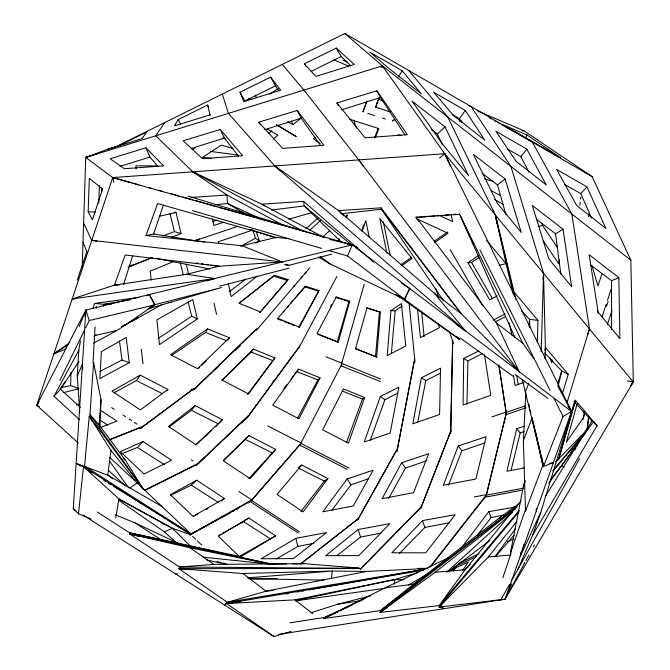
<?xml version="1.0" encoding="UTF-8"?>
<svg xmlns="http://www.w3.org/2000/svg" width="670" height="670" viewBox="0 0 670 670"><rect width="100%" height="100%" fill="white"/><g stroke="black" fill="none" stroke-linecap="round" stroke-linejoin="round"><path stroke-width="1" d="M479.033 350.82L463.715 358.484L463.087 404.982L490.767 395.325L484.485 354.665M450.659 433.364L452.635 340.46M450.726 432.544L452.702 340.72M466.973 404.245L467.903 360.929L463.715 358.484M63.223 392.721L79.094 388.625L70.61 385.61L70.978 372.361M537.323 342.261L537.976 320.394L514.125 292.17L495.365 214.995L447.753 116.999L408.683 70.459M536.595 508.773L536.352 510.85L536.41 508.756M541.167 351.809L543.538 273.335L510.883 166.378L471.161 106.622L468.255 105.492M545.028 358.902L545.38 347.437L543.538 273.335L543.069 279.591M82.217 266.828L85.727 157.433L107.627 149.284L118.841 145.792L147.023 131.856L141.981 138.665L107.627 149.284M88.164 211.787L89.311 178.354L102.552 189.024L92.376 219.819L88.164 211.787L95.341 212.08M98.758 202.985L99.395 185.565M99.981 426.472L101.028 399.655L93.599 362.629L89.931 414.655L143.187 489.008M525.615 508.069L525.489 511.193L542.859 465.122L535.472 431.614M534.417 359.505L522.851 343.325L459.31 213.831L515.096 337.722M101.597 192.441L101.781 188.379M525.649 509.108L525.489 511.193L523.396 440.517L525.833 392.461M529.166 326.65L529.534 319.339L521.629 311.098M79.738 412.117L77.259 375.82L78.809 350.209L80.442 340.955M95.065 326.885L93.021 362.906M96.195 308.376L96.321 306.316M91.087 518.94L78.482 513.84L73.281 508.815L85.861 310.084L352.211 244.835L571.544 411.464L505.054 599.206L439.135 607.062L519.007 511.721M93.457 364.698L93.599 362.629L93.632 365.753M101.028 399.655L99.101 424.855L99.956 426.757M376.657 357.068L380.376 312.053L366.993 307.79L355.552 348.551L376.657 357.068L355.435 348.702M390.928 310.612L387.227 355.644L405.744 345.971L401.372 303.585L390.928 310.612L395.141 310.872L402.318 305.964M375.502 356.691L379.438 311.977L366.096 307.84M391.372 353.609L395.141 310.872M394.354 584.198L394.839 579.491L417.712 572.691M78.482 513.84L83.499 466.781L76.162 463.38L107.778 475.139L161.872 506.428L191.159 534.091L113.598 486.403M559.308 259.826L558.864 263.963L543.177 240.731M552.055 359.79L551.728 362.797L550.095 357.88M579.868 205.338L580.212 202.256M580.555 199.174L580.781 197.122M331.457 578.168L332.303 571.024L366.632 571.426L427.828 568.462M588.562 216.552L588.922 213.479L590.228 216.301M544.995 350.552L545.38 347.437L568.277 374.321L562.532 393.248M584.307 411.33L583.553 417.494L566.351 442.133L577.322 403.449M587.079 429.319L588.629 416.882M587.171 429.931L588.721 417.485M191.159 534.091L84.554 466.069L89.261 416.145L111.002 450.5L107.778 475.139L112.686 478.958M115.742 518.019L118.908 498.832L83.499 466.781L191.076 534.911L172.45 528.354L118.163 498.932M84.78 316.257L85.861 310.084L89.269 320.536L85.601 328.007M421.355 377.796L412.837 423.817L439.604 414.504L440.525 368.199L421.355 377.796L425.768 380.619L440.307 373.173M396.833 451.731L414.286 360.854M397.059 450.935L414.537 360.1M417.703 422.435L425.768 380.619M525.104 480.893L523.454 485.842L510.381 553.06L511.419 550.112M519.895 564.777L532.667 535.121L597.104 425.618L575.103 399.99L540.673 512.701L520.255 556.293L521.059 552.206M524.459 426.179L516.704 428.741L506.897 471.236L524.183 467.945M558.378 385.258L561.787 371.029L544.702 352.923M485.876 496.679L506.537 411.899M511.101 470.206L520.188 432.879L516.704 428.741M317.982 334.389L338.241 342.169L349.723 301.307L336.29 297.019L335.494 297.363L348.886 301.525L349.723 301.307M364.187 284.281L341.03 365.812L380.418 381.515M583.009 419.387L584.433 414.387M558.545 459.746L575.203 401.673M337.236 342.052L348.886 301.525M558.613 459.185L575.287 401.179M520.255 556.293L523.898 544.325M566.996 402.72L589.458 328.937L571.879 214.09L532.315 142.023L501.462 124.628M103.247 306.274L103.867 304.306L130.608 299.724M123.582 284.423L132.685 255.798M512.282 547.08L510.381 553.06L525.615 509.2M390.501 112.016L375.669 107.208L377.897 100.257M602.062 273.335L597.975 285.964L592.121 266.049M601.995 317.078L606.199 304.239M607.489 300.286L611.04 289.423M606.518 306.416L608.142 301.458M338.141 241.677L339.112 238.738M346.256 217.231L346.909 215.271M338.71 241.368L339.363 239.399M346.541 217.792L347.521 214.844L345.209 216.896M77.276 280.211L86.849 251.468L82.929 242.28M557.49 383.893L561.787 371.029L568.277 374.321M607.389 324.347L612.037 310.537M289.256 238.696L275.839 237.381L157.618 203.546L145.985 235.539L153.648 234.031L163.421 205.129M362.093 229.768L363.735 224.885M362.135 231.368L365.778 220.589L369.371 237.741M502.818 577.808L511.076 553.303M523.454 485.842L525.096 481.018M92.921 308.342L94.629 303.435L138.841 297.405M380.326 396.481L364.262 442.016L390.166 433.021L398.868 387.193L380.326 396.481L384.923 399.705L397.854 393.072M587.381 334.833L589.458 328.937M364.681 397.528L348.408 443.197L322.672 429.822L343.467 388.935L364.681 397.528L362.453 399.035L346.566 442.351M532.667 535.121L540.673 512.701M370.292 440.232L384.923 399.705M363.023 111.756L366.917 101.095L362.998 111.806M458.154 446.011L443.456 485.181L475.926 479.008L486.169 436.714L458.154 446.011L461.873 450.768L448.557 485.072M375.669 107.208L379.312 97.577M374.488 138.079L378.131 128.422M375.502 137.258L378.784 128.581L349.732 119.285M523.396 440.517L532.349 417.393M420.492 508.823L450.893 430.693M420.861 508.237L450.893 431.061M549.576 463.556L553.412 462.66L543.529 466.362L563.06 416.522L571.544 411.464L444.754 153.723L382.377 65.861L344.841 33.5L112.041 148.623M541.561 456.103L543.529 466.362L525.313 392.084L528.722 383.617M79.219 326.458L85.861 310.084L36.724 405.241L78.306 443.021M401.037 282.757L409.705 288.51L404.822 299.431L347.554 255.99L352.211 244.835L112.719 177.583L85.727 157.433L96.522 154.025M511.654 583.905L505.054 599.206L278.594 634.406M517.835 569.559L519.066 566.686M77.259 375.82L82.435 364.271M59.89 380.342L84.219 330.812M525.774 137.543L527.064 135.013L502.734 124.62L560.765 157.768L527.064 135.013M404.797 298.033L409.705 288.51M320.059 377.838L298.87 418.767L272.715 405.166L298.636 369.145L320.059 377.838L317.89 379.915L297.38 418.549M574.91 449.922L575.882 448.079M576.853 446.228L577.825 444.386M336.29 297.019L316.985 333.585L338.241 342.169M318.953 290.495L298.694 327.312L299.557 327.153L318.953 290.495L305.47 286.182L294.741 298.544M298.46 348.643L336.918 276.434M330.637 306.425L331.608 304.616M79.554 419.722L53.994 396.238L78.809 350.209M524.937 562.398L505.054 599.206L633.276 381.984L630.855 260.22L592.18 176.679L524.007 130.801L477.97 111.128M525.933 560.564L528.915 555.036M533.387 546.762L534.384 544.919M401.673 462.719L382.135 498.681L413.558 492.701L428.666 453.707L401.673 462.719L405.509 468.062L388.55 498.572M357.73 519.694L396.741 449.771M357.696 520.054L397.218 449.21M500.833 599.943L509.476 584.441M512.014 579.885L579.617 458.607M171.604 355.485L205.506 332.454L207.583 328.861L229.408 337.747L227.85 340.226M178.254 119.52L174.401 125.91L210.028 114.871L207.6 105.048L178.254 119.52L180.506 123.958M239.224 303.267L274.533 275.286L288.058 279.616L259.893 312.463L288.058 279.616M545.229 496.679L591.953 421.053L573.964 401.38M453.221 571.158L455.449 567.649M499.15 519.007L500.264 517.248L519.543 503.195M398.256 76.891L402.209 70.811L369.79 52.067L389.069 68.575L421.262 93.783L402.209 70.811M53.994 396.238L60.543 389.278L78.993 361.331M462.769 570.346L468.389 561.954L449.545 570.874M164.661 122.602L155.75 135.817L192.809 171.83L226.988 195.004L283.636 225.564M39.069 401.807L36.724 405.241L39.262 406.556M113.975 392.829L136.362 380.602L140.198 375.108L167.919 389.429L166.838 390.886M630.286 386.28L633.276 381.984L444.754 153.723L112.719 177.583L36.724 405.241L38.148 403.734M60.116 388.977L65.484 381.322M221.904 380.451L251.25 352.077L253.344 349.112L274.968 357.906L248.57 393.935L222.004 380.108L253.344 349.112M461.68 122.099L459.494 118.632L465.298 110.458L433.624 92.159L453.598 115.684L484.745 140.097L465.298 110.458M592.473 423.046L548.847 483.196M630.277 386.196L633.276 381.984L627.589 380.97M550.723 479.31L561.778 465.558L583.846 435.123M381.188 67.494L382.377 65.861L630.855 260.22M495.289 556.293L515.599 528.563M247.113 417.753L299.833 345.963M247.029 417.963L299.741 346.222M283.703 388.885L286.743 384.739M291.014 378.944L293.452 375.635M294.674 373.977L298.636 369.145M347.161 478.908L322.84 511.788L353.257 505.992L373.182 470.173L347.161 478.908L351.005 484.779L331.859 510.247M272.715 382.168L273.963 380.493M289.515 359.564L290.763 357.889M327.948 478.573L303.15 511.863L277.037 494.452L301.751 465.014L327.948 478.573L324.339 481.102L301.039 511.386M247.423 394.488L274.968 357.906M461.638 547.516L488.773 511.671L514.468 507.148M429.679 567.314L486.655 494.569M430.911 566.326L486.629 495.113L523.438 488.154M477.182 535.288L491.16 517.55L503.455 515.188M528.982 172.19L520.875 156.638L526.855 149.134L495.901 131.278L516.143 161.344L546.284 184.995L526.855 149.134M169.158 426.958L191.386 410.308L195.138 405.618L222.34 419.696L219.232 423.264M570.966 450.274L572.272 448.64M574.232 446.195L586.619 430.684M517.022 506.595L380.007 612.447L439.126 605.588L444.478 608.628L439.135 607.062L488.313 556.954L516.913 521.369M521.067 500.925L465.173 569.701L439.126 605.588L519.233 510.523M553.236 470.868L586.124 431.606M552.892 470.575L586.552 430.634M282.212 320.746L277.363 318.82L305.47 286.182M256.175 330.611L309.791 267.799M293.46 286.727L294.817 285.144M300.922 278.042L302.279 276.459M304.992 273.301L306.349 271.719M283.377 311.801L284.716 310.243M287.388 307.12L288.728 305.562M290.73 303.225L292.74 300.88M275.672 449.419L250.237 478.715L223.428 460.859L248.98 435.592L275.672 449.419L248.947 478.481M495.507 556.452L514.091 535.221M240.94 423.365L245.974 418.432M439.135 607.062L446.882 598.578M591.551 218.077L580.781 193.588L586.928 186.888L556.669 169.451L576.778 205.606L605.973 228.545L586.928 186.888M121.421 453.875L137.392 447.443L142.978 441.496L171.57 460.273L144.067 474.058L120.391 451.689L142.978 441.496M246.259 418.591L244.718 419.847L245.932 418.549M422.435 520.607L391.9 552.775L425.735 552.817L455.248 514.719L422.435 520.607L424.914 527.441L399.421 553.403M223.747 459.947L248.98 435.592M470.248 564.467L465.173 569.701L435.199 572.247L380.007 612.447L387.712 607.037M555.698 461.923L586.384 430.483M360.368 568.88L421.497 506.57M360.267 569.433L421.405 507.006M229.408 337.747L197.516 368.709L170.515 354.656L207.583 328.861M194.133 389.32L256.267 329.137M194.04 389.53L256.92 328.685M194.803 389.161L197.809 386.297M215.062 369.781L219.559 365.477M235.312 350.402L240.564 345.377M222.34 419.696L195.983 444.738L168.455 426.43L195.138 405.618M196.109 465.441L248.486 415.609M196.712 465.081L248.369 415.961M198.169 368.676L199.668 367.26M201.913 365.133L206.394 360.887M442.192 144.469L437.351 134.025L444.989 126.806L412 101.103L443.423 145.181L468.556 175.699L444.989 126.806M200.188 461.412L204.719 457.183M213.018 449.436L219.056 443.8M226.602 436.756L231.887 431.823M195.632 445.006L211.72 430.291M215.547 426.782L217.08 425.383M446.764 572.13L512.525 512.316M170.415 495.507L191.268 485.122L196.729 480.206L224.458 498.539L221.393 501.009M305.763 228.956L318.057 217.951M309.766 230.178L320.578 220.514M322.823 236.778L329.774 230.614M93.808 336.709L96.12 334.673M244.718 419.847L246.518 418.273M439.562 158.061L444.754 153.723L450.332 165.993M268.687 133.347L271.911 130.709M298.845 467.367L301.751 465.014M273.017 139.142L277.908 135.206L267.414 129.092M358.149 529.493L325.729 555.673L358.785 555.606L389.898 523.655L358.149 529.493L360.527 537.055L337.085 555.514M287.673 121.58L292.865 124.729L301.399 117.861M315.076 137.501L313.485 138.765L320.151 143.681M449.109 557.465L385.25 587.774L323.786 618.485L380.485 610.605L413.574 584.198L500.264 517.248M274.533 275.286L239.031 303.292L260.605 312.019M435.199 572.247L515.238 508.974M300.361 563.972L357.696 519.057M301.031 563.746L358.375 518.722M257.196 276.191L231.175 296.576L228.252 283.435M505.992 214.919L497.508 184.928L505.138 179.007L473.296 154.251L497.316 203.311L521.252 232.457L505.138 179.007M229.148 291.885L245.388 279.298M380.485 610.605L516.578 506.696M448.917 571.46L489.812 540.598M140.122 428.524L194.049 388.332M140.809 428.247L194.769 388.047M167.919 389.429L140.332 409.923L112.058 391.171L140.198 375.108M129.98 488.045L137.107 482.877L161.872 506.428M392.226 121.22L394.722 119.419M393.03 120.667L394.697 119.469M423.457 570.187L226.569 603.553L224.576 604.985L227.281 602.322L266.032 591.183L366.632 571.426M69.722 342.571L53.885 353.819L65.819 349.12M400.735 264.918L411.623 257.255M434.143 241.384L447.459 232.004M401.941 265.596L412.025 258.494L379.781 218.638L386.85 253.042M434.629 242.582L448.004 233.177L416.673 218.763M222.482 533.345L243.512 521.662L248.771 517.977L275.68 535.841L240.095 557.206L218.303 536.26L248.771 517.977M93.607 343.115L117.409 330.302L154.594 304.867L149.251 294.557L146.429 295.788M496.972 296.048L489.661 299.884L467.953 262.699L471.563 262.481L479.259 257.23M197.307 318.903L159.477 344.606L156.897 319.866L192.717 299.582L197.307 318.903L191.687 316.181L188.144 302.061M248.076 503.053L250.555 501.378L301.157 443.063L267.816 425.953M467.953 262.699L478.296 255.739M269.625 94.16L278.125 88.515M158.128 338.509L191.687 316.181M192.784 149.494L195.389 147.76M419.73 580.27L413.574 584.198L385.25 587.774M68.013 345.042L53.885 353.819L56.707 352.445M560.857 274.114L555.539 233.721L563.043 229.266L532.307 205.405L548.831 258.871L571.644 286.735L563.043 229.266M238.93 556.628L275.68 535.841M295.788 538.37L261.158 558.763L293.468 558.579L326.541 532.566L295.788 538.37L297.907 546.402L276.191 559.006M408.466 585.052L428.239 573.545M150.063 307.48L154.594 304.867L89.269 320.536M224.458 498.539L193.01 516.319L170.306 494.653L196.729 480.206M148.773 308.192L155.155 304.599L221.561 287.514L148.062 308.795M255.789 243.109L259.365 241.1L256.426 231.845M190.188 534.442L251.786 499.937M189.953 535.045L251.644 500.465L299.431 531.821M218.822 535.372L220.648 534.358M240.806 246.284L255.446 238.193L259.365 241.1M136.127 318.887L161.905 304.624M122.451 326.231L137.919 317.831M121.295 326.985L137.685 318.099M129.226 362.713L99.905 378.609L101.354 351.658L126.22 337.471L129.226 362.713L122.015 360.058L99.981 371.448M191.411 533.831L230.84 512.575M232.674 511.587L234.508 510.59M236.343 509.602L238.177 508.614M129.201 266.551L131.965 265.094M128.07 267.313L131.764 265.37M193.37 516.31L197.96 513.907M206.226 509.585L208.069 508.622M495.465 321.793L505.607 316.541M492.994 320.227L504.979 314.046M467.903 360.929L482.241 353.601M144.46 490.675L197.281 464.268M144.611 490.13L197.374 463.833M279.08 90.953L275.512 85.819L244.835 100.952L240.044 92.2L270.63 77.142L280.738 90.148L243.754 101.631L240.044 92.2M311.106 71.414L341.206 56.531L350.603 65.76M304.356 63.767L336.265 48.098L354.271 64.429L315.855 76.388L304.356 63.767L305.838 66.33M208.579 115.692L210.422 114.779M151.772 306.24L154.594 304.867M337.956 611.769L323.786 618.485L328.602 616.45M339.849 610.881L352.135 605.06M458.372 563.504L479.1 553.705M453.515 567.406L476.127 556.711M507.215 542.005L513.815 538.881M290.01 622.782L324.69 617.422L365.435 598.285M324.69 617.422L338.132 611.635M118.515 500.13L164.351 531.821L172.45 528.354L190.263 546.058M173.12 261.719L150.231 271.157L151.177 280.169M151.345 306.165L155.155 304.599L149.251 294.557M590.831 265.203L611.534 280.663L618.846 277.69L619.876 338.685L598.117 312.027L589.139 254.684L618.846 277.69M109.537 439.922L141.295 427.267M130.231 266.258L152.358 257.498M194.685 240.731L198.538 239.207M130.055 266.375L152.174 257.632M194.493 240.89L199.3 238.989M109.604 439.52L141.345 426.958M171.327 237.389L181.026 233.579L176.059 212.507L174.116 211.988M99.813 427.82L116.94 421.062L100.466 410.316M162.793 235.966L174.443 231.602L181.026 233.579M523.982 382.361L515.096 385.468L513.438 375.259M526.059 407.762L506.486 414.537L498.882 365.041M491.897 416.941L505.557 412.234M525.163 405.886L506.579 412.284L485.901 497.073L522.759 490.021M351.005 484.779L368.366 478.79M405.509 468.062L426.69 460.767M461.873 450.768L484.98 442.828M520.188 432.879L524.049 431.564M252.598 230.07L218.261 241.786L218.705 243.771M223.822 222.197L213.906 225.522L212.382 218.646M197.893 239.718L238.445 226.133M75.308 298.745L72.193 298.979L114.444 285.152L186.62 274.273L219.015 266.241L282.313 261.962L242.289 245.815L145.985 235.539M212.817 221.485L216.77 220.196M240.505 212.449L242.481 211.804M310.972 612.74L337.571 604.265L370.828 595.806M264.725 129.712L301.157 118.171L320.486 145.315M341.683 109.813L380.434 97.527L405.04 135.005M191.126 148.506L224.366 138.045L238.436 156.127M538.018 226.703L542.466 225.304L557.624 247.841M119.93 166.42L149.887 157.09L158.112 166.529M85.727 157.433L382.377 65.861L383.248 67.561M145.943 147.802L110.156 158.757L124.478 168.714L163.639 165.85L145.943 147.802L149.887 157.09M220.271 129.461L183.17 140.784L202.499 158.698L242.649 155.733L220.271 129.461L224.366 138.045M206.837 280.939L213.713 278.829M258.712 122.174L297.195 110.475L323.845 145.34L282.665 148.397L258.712 122.174L259.608 123.992M336.918 102.92L376.867 90.819L407.327 134.653L365.083 137.819L336.918 102.92L338.333 105.626M235.899 602.305L226.569 603.553L273.963 636.5L290.973 631.458M76.464 405.032L79.462 404.161M288.695 219.207L311.634 212.692M289.021 268.126L219.785 286.132M284.616 264.792L288.753 265.37L331.734 254.181M355.728 247.934L357.721 247.406L354.732 246.501M242.289 245.815L275.839 237.381M499.56 265.186L506.084 263.645L495.365 214.995L497.132 224.232M94.336 335.712L117.409 330.302M459.955 121.68L461.99 121.203L459.93 121.714M159.142 216.301L176.059 212.507M295.537 600.647L394.839 579.491L404.01 579.81M226.569 603.553L294.859 599.859L394.839 579.491M61.732 387.352L70.61 385.61M297.907 546.402L313.853 543.303M360.527 537.055L381.054 533.077M424.914 527.441L449.511 522.692M474.419 496.906L485.641 494.77M286.174 593.997L288.226 593.628M297.463 591.979L299.515 591.61M301.575 591.25L303.627 590.881M308.761 589.969L310.813 589.6M312.865 589.231L424.763 569.274M424.755 569.224L227.281 602.322L178.823 568.671L359.614 568.462M337.571 604.265L361.967 600.513M72.193 298.979L214.702 278.527L186.62 274.273M295.545 600.864L385.853 588.168M237.976 602.029L240.044 601.752M271.384 210.062L304.222 205.933L352.621 245.84M273.293 590.345L266.032 591.183L242.909 573.528L178.823 568.671L189.267 569.173M340.938 213.738L381.465 209.283L461.262 313.795L519.284 371.766L496.42 322.999L416.103 217.097L459.285 214.358M216.067 204.668L227.431 203.471L259.458 218.294M416.103 217.097L416.187 217.708L426.455 216.787M428.507 216.603L434.663 216.041M436.723 215.857L441.857 215.397M444.93 215.12L449.042 214.752M454.176 214.291L456.228 214.107M488.313 556.954L510.85 554.986M247.615 577.841L332.303 571.024L242.909 573.528M272.556 564.4L129.544 533.881L179.518 567.038L213.847 564.391L304.172 563.663L358.81 568.068M190.983 197.457L226.988 195.004L227.431 203.471L245.446 214.082M373.475 261.97L303.627 201.394L261.819 204.174L192.809 171.83L197.281 174.518M343.735 215.732L338.568 210.598L434.118 293.058L461.262 313.795L381.054 207.842L338.568 210.598L274.8 165.934L228.436 113.381L222.298 94.102M119.662 284.909L114.444 285.152L125.173 254.994L219.015 266.241L210.749 265.044M353.576 568.562L358.777 568.411M111.128 304.113L103.867 304.306L94.629 303.435M168.17 302.58L171.286 302.497M240.036 557.038L242.13 556.996L129.62 532.817L97.309 512.031M521.922 130.843L524.007 130.801M203.035 557.197L270.211 564.106L286.676 563.889M292.849 563.813L304.172 563.663M250.044 578.897L277.12 578.553M417.502 568.378L426.798 568.361M157.76 165.917L135.834 165.8L136.169 168.899M179.518 567.038L359.824 568.302M451.421 569.341L454.528 569.374M248.754 578.687L323.911 580.078M175.49 573.78L177.55 573.93M379.438 311.977L380.376 312.053M347.052 244.332L352.211 244.835L329.841 239.466M355.644 247.205L357.721 247.406M83.616 223.11L91.757 240.371L282.313 261.962M211.754 158.514L202.566 157.375L221.226 145.139L233.034 148.447M537.976 320.394L529.534 319.339L529.87 327.663M210.522 151.412L237.934 155.038M91.757 240.371L96.924 241.1M196.293 262.95L198.362 263.251M201.461 263.704L203.521 263.997M205.589 264.298L208.688 264.75M153.648 234.031L204.836 242.222M155.683 258.26L209.576 268.946M138.615 536.335L129.544 533.881L189.937 547.775L270.211 564.106M217.097 561.694L221.184 562.582M223.236 563.026L225.279 563.47M206.829 560.019L227.18 564.425M129.62 532.817L273.712 564.542M484.686 179.074L493.715 181.47M248.595 98.766L251.585 99.596M130.751 182.567L112.719 177.583L113.9 182.374M132.752 183.128L138.757 184.786M148.773 187.558L150.784 188.111M158.798 190.33L162.802 191.436M170.817 193.655L178.831 195.866M182.835 196.98L192.859 199.777M194.861 200.338L204.894 203.152M206.896 203.722L216.921 206.536M218.931 207.097L221.938 207.943M223.947 208.504L306.165 231.585M222.323 138.012L225.304 138.874M192.382 210.606L321.525 248.377M329.531 250.722L347.554 255.99M187.918 196.05L324.766 237.44M273.913 276.283L287.405 280.479M304.766 286.844L318.208 291.023M398.097 134.762L401.096 135.717M378.215 99.26L383.156 100.852M367.872 113.372L374.689 115.567M382.486 118.079L385.401 119.017M250.01 229.45L275.797 237.967M205.506 332.454L226.376 340.678M251.25 352.077L272.849 360.594M296.5 371.498L317.89 379.915M342.228 391.079L362.453 399.035M284.155 321.516L289.005 323.451M290.939 324.221L293.845 325.377M342.211 363.592L380.585 379.011M285.897 264.223L288.753 265.37M325.854 356.725L342.295 363.341L299.833 445.156L347.177 469.31M278.142 318.493L299.557 327.153M115.349 514.878L135.407 523.061L178.597 543.487M334.07 59.89L348.308 65.97M342.965 60.166L347.621 62.159M439.595 215.581L452.753 221.611L451.144 214.685M318.392 257.054L330.101 263.955L404.822 299.431L402.142 297.823M136.362 380.602L162.274 393.608M191.386 410.308L218.613 423.984M245.287 439.428L272.012 452.828M298.125 467.962L324.339 481.102M191.528 389.094L193.379 390.041M349.212 468.171L301.039 443.431L250.404 501.73L298.292 532.943M494.519 199.61L503.706 204.551M323.124 237.063L261.819 204.174L264.432 205.899M192.809 171.83L304.012 231.653M491.227 190.657L500.431 195.632M118.908 498.832L172.45 528.354M489.661 117.979L491.479 119M494.2 120.541L496.018 121.563M497.827 122.585L499.644 123.607M398.449 295.839L404.822 299.431M564.81 184.568L580.781 193.588M507.257 148.916L520.875 156.638M452.275 114.511L459.494 118.632M402.528 297.865L459.704 339.481L456.655 336.625M344.841 33.5L592.18 176.679M276.702 124.838L296.132 136.513M276.618 124.813L296.031 136.479M78.834 465.022L80.618 466.119M103.791 480.373L105.575 481.47M108.255 483.112L110.927 484.753M243.512 521.662L270.546 538.873M73.281 508.815L75.919 510.49M82.938 514.954L273.963 636.5M100.014 420.199L107.82 425.19M137.392 447.443L164.292 464.611M191.268 485.122L218.219 502.307M111.622 407.653L114.243 409.353M122.987 415.031L125.608 416.74M129.101 419.01L131.73 420.71M134.352 422.41L136.973 424.118M135.407 523.061L160.071 539.124M191.235 459.838L192.994 460.977M238.805 491.445L250.923 499.376M189.937 547.775L213.847 564.391M456.069 324.247L465.365 330.804L434.118 293.058M395.819 294.356L459.704 339.481L456.622 336.658M83.499 466.781L91.949 472.836M162.04 523.128L163.731 524.342M460.508 338.216L513.404 376.465M515.155 374.43L547.934 398.449M561.778 465.558L564.199 467.342M536.385 219.358L555.539 233.721M320.319 256.585L330.101 263.955M481.998 173.195L497.508 184.928M431.589 129.62L437.351 134.025M496.42 322.999L522.851 343.325M294.859 599.859L312.722 613.628M460.583 326.734L465.365 330.804L274.8 165.934L280.127 170.934M591.953 421.053L597.104 425.618M164.351 531.821L176.486 542.784M60.543 389.278L80.434 407.394M108.448 470.399L125.474 485.876M123.272 458.456L125.566 460.55L142.685 488.078M109.713 457.392L137.107 482.877L111.002 450.5M192.592 536.352L195.607 539.241M197.114 540.682L201.645 545.011M341.633 242.322L304.222 205.933L303.627 201.394M89.931 414.655L99.101 424.855L125.566 460.55M140.39 485.926L143.112 489.067M282.305 64.429L303.92 90.082L358.76 159.904L519.284 371.766M486.588 240.379L506.084 263.645L513.228 294.097M143.388 489.284L89.261 416.145L92.435 421.514M567.892 406.355L571.544 411.464L557.616 385.778M358.76 159.904L363.609 166.696M109.813 461.479L128.581 487.777M416.187 217.708L418.583 221.125M443.49 300.746L381.465 209.283L381.054 207.842M336.265 48.098L341.206 56.531M450.181 249.617L482.341 305.302M471.563 262.481L492.475 298.736M270.63 77.142L275.512 85.819M376.867 90.819L380.434 97.527M207.6 105.048L208.537 106.806M255.211 95.081L256.652 97.837M297.195 110.475L301.157 118.171M471.663 240.136L473.539 243.863M479.988 249.985L549.995 390.325M554.191 398.75L563.06 416.522M382.377 65.861L383.232 67.729M460.298 215.43L470.725 238.277M488.773 511.671L491.16 517.55M291.4 121.128L292.865 124.729M353.735 120.206L356.423 128.037M252.724 229.919L255.446 238.193M438.18 323.652L439.461 327.63L420.425 337.588L417.527 309.557M435.902 288.628L438.758 297.606M449.528 331.533L453.33 343.501M597.271 310.252L598.134 313.259M169.987 213.688L174.443 231.602M180.255 262.808L183.253 274.8M186.235 264.064L188.622 274.147M495.365 214.995L514.476 296.534M532.809 420.668L534.241 426.765M534.719 428.792L543.529 466.362M515.791 299.272L514.125 292.17L514.728 296.308M509.141 322.974L511.997 335.176M522.458 379.89L525.313 392.084M213.99 303.192L216.561 314.289M528.772 403.951L529.71 408.03M530.179 410.065L530.883 413.122M532.055 418.222L542.859 465.122M383.299 221.862L390.108 255.111M516.729 375.275L518.144 384.454M498.974 365.837L506.436 414.32M119.478 341.064L122.015 360.058M141.32 349.154L143.02 363.651M409.085 302.949L415.015 362.034M421.665 311.659L424.093 336.491M542.323 223.219L542.466 225.304M82.494 365.309L82.737 369.455M536.343 508.765L536.352 510.85M611.534 280.663L611.559 329.632"/></g></svg>
